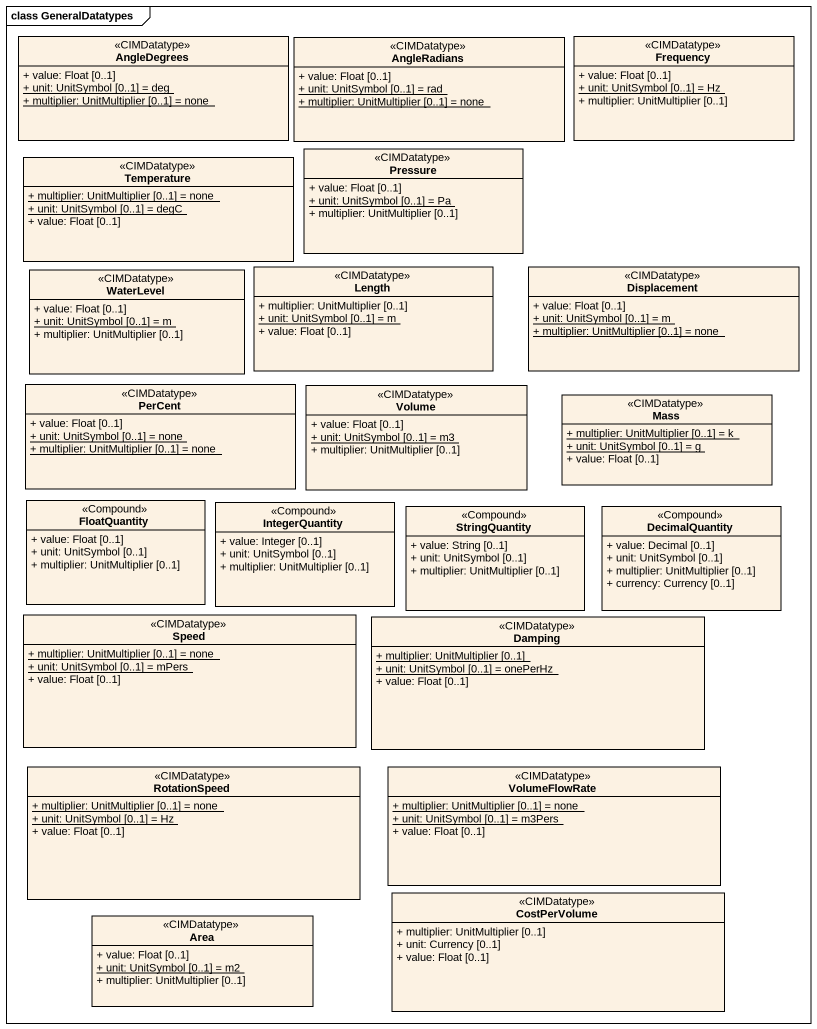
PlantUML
@startuml
mainframe class GeneralDatatypes
hide circle
hide empty members
skinparam classAttributeIconSize 0
class AngleDegrees <<CIMDatatype>> {
  + value: Float [0..1]
  {static} + unit: UnitSymbol [0..1] = deg
  {static} + multiplier: UnitMultiplier [0..1] = none
}
class AngleRadians <<CIMDatatype>> {
  + value: Float [0..1]
  {static} + unit: UnitSymbol [0..1] = rad
  {static} + multiplier: UnitMultiplier [0..1] = none
}
class Frequency <<CIMDatatype>> {
  + value: Float [0..1]
  {static} + unit: UnitSymbol [0..1] = Hz
  + multiplier: UnitMultiplier [0..1]
}
class Temperature <<CIMDatatype>> {
  {static} + multiplier: UnitMultiplier [0..1] = none
  {static} + unit: UnitSymbol [0..1] = degC
  + value: Float [0..1]
}
class Pressure <<CIMDatatype>> {
  + value: Float [0..1]
  {static} + unit: UnitSymbol [0..1] = Pa
  + multiplier: UnitMultiplier [0..1]
}
class WaterLevel <<CIMDatatype>> {
  + value: Float [0..1]
  {static} + unit: UnitSymbol [0..1] = m
  + multiplier: UnitMultiplier [0..1]
}
class Length <<CIMDatatype>> {
  + multiplier: UnitMultiplier [0..1]
  {static} + unit: UnitSymbol [0..1] = m
  + value: Float [0..1]
}
class Displacement <<CIMDatatype>> {
  + value: Float [0..1]
  {static} + unit: UnitSymbol [0..1] = m
  {static} + multiplier: UnitMultiplier [0..1] = none
}
class PerCent <<CIMDatatype>> {
  + value: Float [0..1]
  {static} + unit: UnitSymbol [0..1] = none
  {static} + multiplier: UnitMultiplier [0..1] = none
}
class Volume <<CIMDatatype>> {
  + value: Float [0..1]
  {static} + unit: UnitSymbol [0..1] = m3
  + multiplier: UnitMultiplier [0..1]
}
class Mass <<CIMDatatype>> {
  {static} + multiplier: UnitMultiplier [0..1] = k
  {static} + unit: UnitSymbol [0..1] = g
  + value: Float [0..1]
}
class FloatQuantity <<Compound>> {
  + value: Float [0..1]
  + unit: UnitSymbol [0..1]
  + multiplier: UnitMultiplier [0..1]
}
class IntegerQuantity <<Compound>> {
  + value: Integer [0..1]
  + unit: UnitSymbol [0..1]
  + multiplier: UnitMultiplier [0..1]
}
class StringQuantity <<Compound>> {
  + value: String [0..1]
  + unit: UnitSymbol [0..1]
  + multiplier: UnitMultiplier [0..1]
}
class DecimalQuantity <<Compound>> {
  + value: Decimal [0..1]
  + unit: UnitSymbol [0..1]
  + multiplier: UnitMultiplier [0..1]
  + currency: Currency [0..1]
}
class Speed <<CIMDatatype>> {
  {static} + multiplier: UnitMultiplier [0..1] = none
  {static} + unit: UnitSymbol [0..1] = mPers
  + value: Float [0..1]
}
class Damping <<CIMDatatype>> {
  {static} + multiplier: UnitMultiplier [0..1]
  {static} + unit: UnitSymbol [0..1] = onePerHz
  + value: Float [0..1]
}
class RotationSpeed <<CIMDatatype>> {
  {static} + multiplier: UnitMultiplier [0..1] = none
  {static} + unit: UnitSymbol [0..1] = Hz
  + value: Float [0..1]
}
class VolumeFlowRate <<CIMDatatype>> {
  {static} + multiplier: UnitMultiplier [0..1] = none
  {static} + unit: UnitSymbol [0..1] = m3Pers
  + value: Float [0..1]
}
class CostPerVolume <<CIMDatatype>> {
  + multiplier: UnitMultiplier [0..1]
  + unit: Currency [0..1]
  + value: Float [0..1]
}
class Area <<CIMDatatype>> {
  + value: Float [0..1]
  {static} + unit: UnitSymbol [0..1] = m2
  + multiplier: UnitMultiplier [0..1]
}
@enduml
